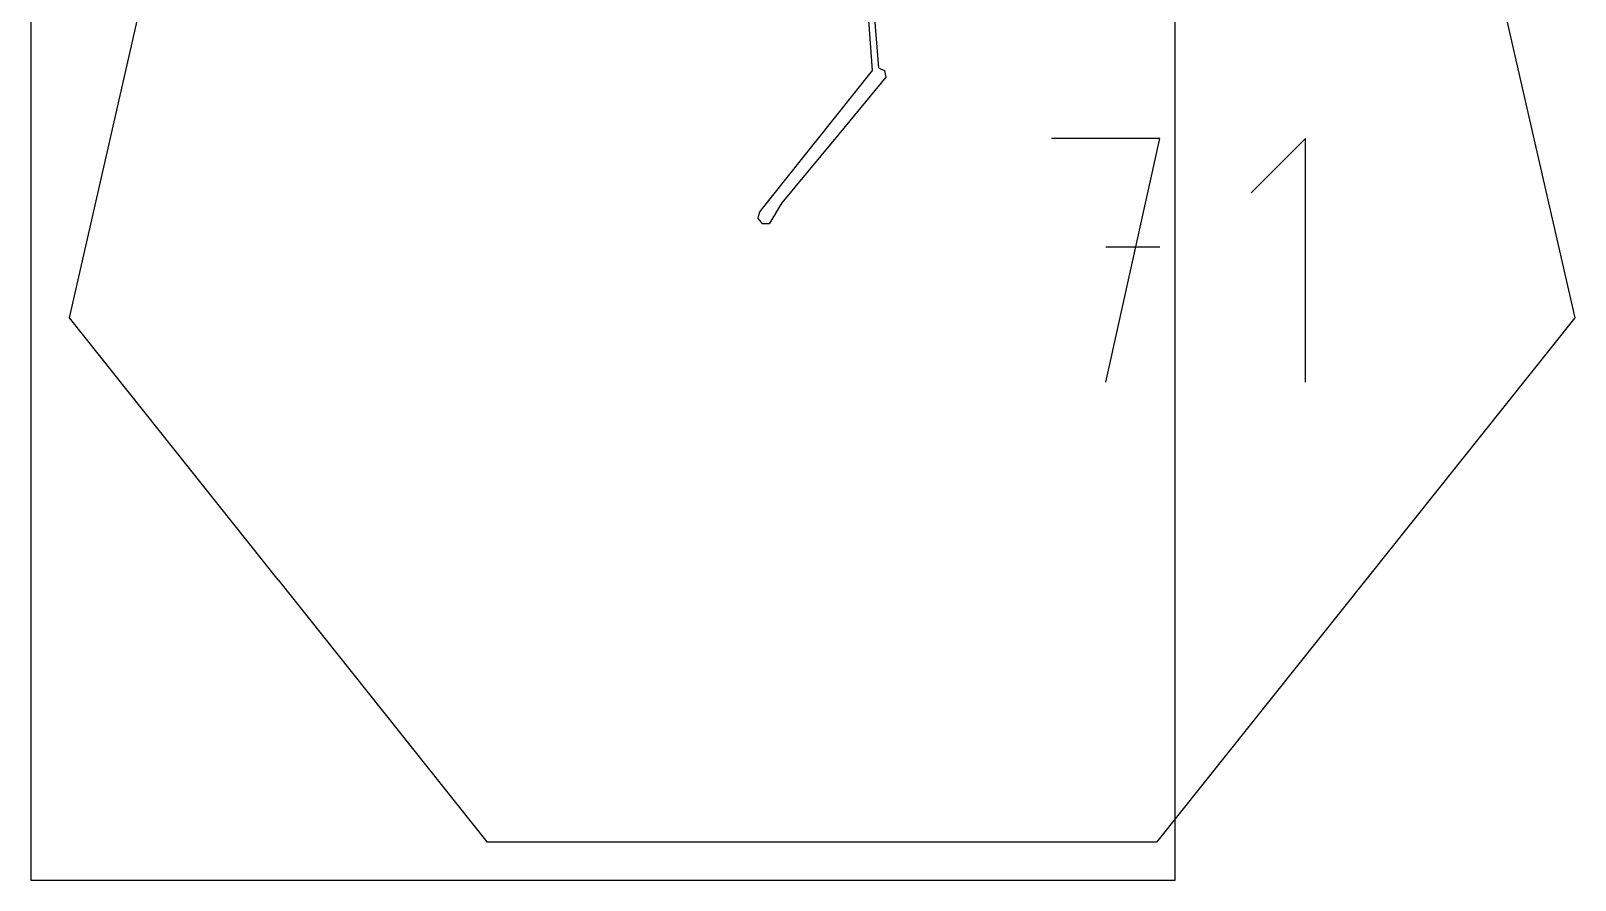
# Model space of a CAD drawing. Extents: x 0 to 270, y 0 to 297.
# Drawn here: x 0 to 269.9, y 0 to 148.5 of the extents above; entities that cross this region are included whole.
import ezdxf

# ---------------------------------------------------------------- set-up
doc = ezdxf.new("R2010")
doc.units = 0

msp = doc.modelspace()

# ---------------------------------------------------------------- linework, layer by layer
at = {"layer": 'annotation', "color": 1}
for p, q in [((148.661922, 141.775527), (148.652257, 141.763266)), ((148.652257, 141.763266), (148.658363, 141.760326)), ((148.655202, 141.769381), (148.658255, 141.767911)), ((149.309834, 140.947358), (149.309813, 140.946888)), ((149.309813, 140.946888), (149.309878, 140.946409)), ((149.309934, 140.947809), (149.309834, 140.947358)), ((149.309878, 140.946409), (149.310475, 140.943798)), ((149.310109, 140.948232), (149.309934, 140.947809)), ((149.310352, 140.948618), (149.310109, 140.948232)), ((149.310657, 140.948959), (149.310352, 140.948618)), ((149.311019, 140.949244), (149.310657, 140.948959)), ((149.311431, 140.949466), (149.311019, 140.949244)), ((149.311889, 140.949615), (149.311431, 140.949466)), ((149.323821, 140.939457), (149.311468, 140.939386)), ((149.311468, 140.939386), (149.312661, 140.934159)), ((149.312369, 140.94968), (149.311889, 140.949615)), ((149.311889, 140.949615), (149.311889, 140.949615)), ((149.312838, 140.94966), (149.312369, 140.94968)), ((149.31329, 140.94956), (149.312838, 140.94966)), ((149.313713, 140.949386), (149.31329, 140.94956)), ((149.3141, 140.949143), (149.313713, 140.949386)), ((149.314442, 140.948838), (149.3141, 140.949143)), ((149.314728, 140.948475), (149.314442, 140.948838)), ((149.31495, 140.948061), (149.314728, 140.948475)), ((149.3151, 140.947601), (149.31495, 140.948061)), ((149.315055, 140.94855), (149.315035, 140.94808)), ((149.315035, 140.94808), (149.3151, 140.947601)), ((149.315156, 140.949001), (149.315055, 140.94855)), ((149.3151, 140.947601), (149.315398, 140.946294)), ((149.315398, 140.946294), (149.3151, 140.947601)), ((149.3151, 140.947601), (149.3151, 140.947601)), ((149.31533, 140.949424), (149.315156, 140.949001)), ((149.315573, 140.94981), (149.31533, 140.949424)), ((149.315878, 140.950151), (149.315573, 140.94981)), ((149.31624, 140.950437), (149.315878, 140.950151)), ((149.316653, 140.950658), (149.31624, 140.950437)), ((149.31711, 140.950807), (149.316653, 140.950658)), ((149.316703, 140.940582), (149.3173, 140.937968)), ((149.318418, 140.951106), (149.31711, 140.950807)), ((149.31711, 140.950807), (149.31711, 140.950807)), ((149.318895, 140.95117), (149.318418, 140.951106)), ((149.319363, 140.95115), (149.318895, 140.95117)), ((149.319813, 140.95105), (149.319363, 140.95115)), ((149.320236, 140.950875), (149.319813, 140.95105)), ((149.320622, 140.950632), (149.320236, 140.950875)), ((149.320963, 140.950327), (149.320622, 140.950632)), ((149.321249, 140.949964), (149.320963, 140.950327)), ((149.321471, 140.94955), (149.321249, 140.949964)), ((149.321621, 140.94909), (149.321471, 140.94955)), ((149.322217, 140.94648), (149.321621, 140.94909)), ((149.321621, 140.94909), (149.321621, 140.94909)), ((197.32069, 129.637114), (178.385859, 129.637114)), ((187.85461, 87.057109), (197.32069, 129.637114)), ((222.756943, 129.637114), (213.290862, 120.168364)), ((222.756943, 87.057109), (222.756943, 129.637114)), ((137.219295, 129.164458), (137.223144, 129.161388)), ((137.220071, 129.161479), (137.22391, 129.166292)), ((137.22391, 129.166292), (137.229118, 129.158994)), ((137.224575, 129.17108), (137.227646, 129.17493)), ((137.227646, 129.17493), (137.230535, 129.166805)), ((137.230535, 129.166805), (137.230535, 129.166805)), ((137.230535, 129.166805), (137.230537, 129.166797)), ((137.230537, 129.166797), (137.230539, 129.166789)), ((137.230539, 129.166789), (137.230542, 129.16678)), ((137.230542, 129.16678), (137.230544, 129.166772)), ((137.230544, 129.166772), (137.230547, 129.166764)), ((137.230547, 129.166764), (137.23055, 129.166756)), ((137.23055, 129.166756), (137.230553, 129.166747)), ((137.230553, 129.166747), (137.230557, 129.166738)), ((137.230557, 129.166738), (137.230561, 129.166729)), ((137.230561, 129.166729), (137.230561, 129.166729)), ((137.230561, 129.166729), (137.230759, 129.166331)), ((137.230759, 129.166331), (137.231018, 129.165984)), ((137.231018, 129.165984), (137.231327, 129.165693)), ((137.231327, 129.165693), (137.231679, 129.165462)), ((137.231679, 129.165462), (137.232064, 129.165294)), ((137.232064, 129.165294), (137.232473, 129.165193)), ((137.232473, 129.165193), (137.232896, 129.165162)), ((137.232896, 129.165162), (137.233326, 129.165207)), ((137.233326, 129.165207), (137.233753, 129.165329)), ((137.233753, 129.165329), (137.23415, 129.16553)), ((137.233753, 129.165329), (137.233753, 129.165329)), ((137.23415, 129.16553), (137.234495, 129.16579)), ((137.234495, 129.16579), (137.234785, 129.166101)), ((137.234785, 129.166101), (137.235016, 129.166453)), ((137.235144, 129.168527), (137.234861, 129.169167)), ((137.235016, 129.166453), (137.235184, 129.166837)), ((137.235269, 129.1681), (137.235144, 129.168527)), ((137.235184, 129.166837), (137.235285, 129.167246)), ((137.235314, 129.16767), (137.235269, 129.1681)), ((137.235285, 129.167246), (137.235314, 129.16767)), ((140.344791, 129.394404), (140.34474, 129.393822)), ((140.34474, 129.393822), (140.344791, 129.39323)), ((140.34494, 129.394963), (140.344791, 129.394404)), ((140.344791, 129.39323), (140.344951, 129.392639)), ((140.34518, 129.395487), (140.34494, 129.394963)), ((140.344951, 129.392639), (140.345324, 129.391753)), ((140.345507, 129.395965), (140.34518, 129.395487)), ((140.345913, 129.396384), (140.345507, 129.395965)), ((140.346395, 129.396733), (140.345913, 129.396384)), ((140.346946, 129.396999), (140.346395, 129.396733)), ((140.347535, 129.397156), (140.346946, 129.396999)), ((140.346946, 129.396999), (140.346946, 129.396999)), ((140.348126, 129.397206), (140.347535, 129.397156)), ((140.348708, 129.397154), (140.348126, 129.397206)), ((140.349267, 129.397004), (140.348708, 129.397154)), ((140.349792, 129.396763), (140.349267, 129.397004)), ((140.350269, 129.396436), (140.349792, 129.396763)), ((140.350688, 129.396029), (140.350269, 129.396436)), ((140.351034, 129.395546), (140.350688, 129.396029)), ((140.351296, 129.394993), (140.351034, 129.395546)), ((140.351301, 129.394981), (140.351296, 129.394993)), ((140.351296, 129.394993), (140.351296, 129.394993)), ((140.351306, 129.394969), (140.351301, 129.394981)), ((140.351311, 129.394957), (140.351306, 129.394969)), ((140.351314, 129.394945), (140.351311, 129.394957)), ((140.351318, 129.394934), (140.351314, 129.394945)), ((140.351321, 129.394922), (140.351318, 129.394934)), ((140.351324, 129.394911), (140.351321, 129.394922)), ((140.351327, 129.394899), (140.351324, 129.394911)), ((140.351329, 129.394888), (140.351327, 129.394899)), ((140.355093, 129.383648), (140.351329, 129.394888)), ((140.351329, 129.394888), (140.351329, 129.394888)), ((140.359411, 129.388861), (140.355093, 129.383648)), ((127.241845, 116.241921), (127.253006, 116.236627)), ((127.243241, 116.254828), (127.241901, 116.248949)), ((127.244041, 116.251555), (127.243976, 116.251076)), ((127.243976, 116.251076), (127.243997, 116.250606)), ((127.243997, 116.250606), (127.244097, 116.250155)), ((127.24419, 116.252014), (127.244041, 116.251555)), ((127.244041, 116.251555), (127.244041, 116.251555)), ((127.244097, 116.250155), (127.244272, 116.249732)), ((127.244412, 116.252428), (127.24419, 116.252014)), ((127.244272, 116.249732), (127.244515, 116.249346)), ((127.244698, 116.25279), (127.244412, 116.252428)), ((127.244515, 116.249346), (127.244822, 116.249005)), ((127.245039, 116.253096), (127.244698, 116.25279)), ((127.244822, 116.249005), (127.245185, 116.248719)), ((127.245426, 116.253339), (127.245039, 116.253096)), ((127.245185, 116.248719), (127.245599, 116.248497)), ((127.245849, 116.253514), (127.245426, 116.253339)), ((127.245599, 116.248497), (127.246059, 116.248348)), ((127.2463, 116.253614), (127.245849, 116.253514)), ((127.246059, 116.248348), (127.24736, 116.248052)), ((127.24677, 116.253635), (127.2463, 116.253614)), ((127.24725, 116.25357), (127.24677, 116.253635)), ((127.251157, 116.252679), (127.24725, 116.25357)), ((127.24725, 116.25357), (127.24725, 116.25357)), ((127.24736, 116.248052), (127.24736, 116.248052)), ((127.24736, 116.248052), (127.247839, 116.247987)), ((127.24777, 116.237821), (127.248366, 116.240434)), ((127.247839, 116.247987), (127.248308, 116.248007)), ((127.248308, 116.248007), (127.248758, 116.248108)), ((127.248758, 116.248108), (127.249181, 116.248282)), ((127.249181, 116.248282), (127.249567, 116.248525)), ((127.249567, 116.248525), (127.249906, 116.248831)), ((127.249906, 116.248831), (127.250192, 116.249194)), ((127.250192, 116.249194), (127.250413, 116.249608)), ((127.250413, 116.249608), (127.250562, 116.250068)), ((127.250562, 116.250068), (127.251157, 116.252679)), ((127.251939, 116.25244), (127.251157, 116.252679)), ((127.252664, 116.252097), (127.251939, 116.25244)), ((127.253325, 116.25166), (127.252664, 116.252097)), ((127.253006, 116.236627), (127.254198, 116.241856)), ((127.253913, 116.251137), (127.253325, 116.25166)), ((127.254422, 116.250538), (127.253913, 116.251137)), ((127.254843, 116.249872), (127.254422, 116.250538)), ((127.255168, 116.249148), (127.254843, 116.249872)), ((127.255389, 116.248376), (127.255168, 116.249148)), ((127.255499, 116.247564), (127.255389, 116.248376)), ((127.255499, 116.247564), (127.255499, 116.247564)), ((130.131013, 116.587493), (130.130952, 116.586912)), ((130.130952, 116.586912), (130.130991, 116.586335)), ((130.130991, 116.586335), (130.131126, 116.585773)), ((130.131177, 116.588063), (130.131013, 116.587493)), ((130.131126, 116.585773), (130.131355, 116.585241)), ((130.131448, 116.58861), (130.131177, 116.588063)), ((130.131355, 116.585241), (130.131675, 116.584752)), ((130.131812, 116.5891), (130.131448, 116.58861)), ((130.131448, 116.58861), (130.131448, 116.58861)), ((130.131675, 116.584752), (130.132081, 116.584319)), ((130.132245, 116.589507), (130.131812, 116.5891)), ((130.132081, 116.584319), (130.132572, 116.583954)), ((130.132734, 116.589826), (130.132245, 116.589507)), ((130.132572, 116.583954), (130.134018, 116.58307)), ((130.133266, 116.590054), (130.132734, 116.589826)), ((130.133828, 116.590188), (130.133266, 116.590054)), ((130.134405, 116.590226), (130.133828, 116.590188)), ((130.134018, 116.58307), (130.134018, 116.58307)), ((130.134018, 116.58307), (130.134565, 116.582799)), ((130.134986, 116.590164), (130.134405, 116.590226)), ((130.134565, 116.582799), (130.135136, 116.582634)), ((130.135557, 116.589999), (130.134986, 116.590164)), ((130.135136, 116.582634), (130.135717, 116.582572)), ((130.136105, 116.589728), (130.135557, 116.589999)), ((130.135717, 116.582572), (130.136295, 116.582611)), ((130.14044, 116.587075), (130.136105, 116.589728)), ((130.136105, 116.589728), (130.136105, 116.589728)), ((130.136295, 116.582611), (130.136857, 116.582746)), ((130.136857, 116.582746), (130.137388, 116.582974)), ((130.137388, 116.582974), (130.137877, 116.583293)), ((130.137877, 116.583293), (130.13831, 116.583699)), ((130.13831, 116.583699), (130.138674, 116.584188)), ((130.138674, 116.584188), (130.14044, 116.587075)), ((130.141278, 116.586475), (130.14044, 116.587075)), ((130.142006, 116.585773), (130.141278, 116.586475)), ((130.142619, 116.584983), (130.142006, 116.585773)), ((130.143112, 116.584121), (130.142619, 116.584983)), ((130.143479, 116.583199), (130.143112, 116.584121)), ((130.143713, 116.582233), (130.143479, 116.583199)), ((130.143563, 116.579211), (130.143761, 116.580225)), ((130.143563, 116.579211), (130.143563, 116.579211)), ((130.143809, 116.581237), (130.143713, 116.582233)), ((130.143761, 116.580225), (130.143809, 116.581237)), ((130.144085, 116.576414), (130.148062, 116.582914)), ((127.47294, 115.217847), (127.476701, 115.213131)), ((127.475468, 115.218627), (127.475416, 115.218172)), ((127.475416, 115.218172), (127.475442, 115.217715)), ((127.475442, 115.217715), (127.475547, 115.217265)), ((127.475595, 115.219067), (127.475468, 115.218627)), ((127.475547, 115.217265), (127.475732, 115.216833)), ((127.475798, 115.219482), (127.475595, 115.219067)), ((127.475732, 115.216833), (127.475998, 115.21643)), ((127.476075, 115.219863), (127.475798, 115.219482)), ((127.475998, 115.21643), (127.475998, 115.21643)), ((127.475998, 115.21643), (127.476333, 115.216081)), ((127.476425, 115.220197), (127.476075, 115.219863)), ((127.476333, 115.216081), (127.476713, 115.215804)), ((127.47956, 115.222697), (127.476425, 115.220197)), ((127.476425, 115.220197), (127.476425, 115.220197)), ((127.476713, 115.215804), (127.477128, 115.215601)), ((127.477128, 115.215601), (127.477568, 115.215474)), ((127.477568, 115.215474), (127.478022, 115.215423)), ((127.478022, 115.215423), (127.478479, 115.21545)), ((127.478479, 115.21545), (127.47893, 115.215556)), ((127.47893, 115.215556), (127.479362, 115.215741)), ((127.479362, 115.215741), (127.479766, 115.216008)), ((127.480234, 115.223159), (127.47956, 115.222697)), ((127.48123, 115.220603), (127.47956, 115.222697)), ((127.479766, 115.216008), (127.480809, 115.21684)), ((127.480955, 115.223512), (127.480234, 115.223159)), ((127.480809, 115.21684), (127.481159, 115.217174)), ((127.480809, 115.21684), (127.480809, 115.21684)), ((127.481709, 115.223756), (127.480955, 115.223512)), ((127.481159, 115.217174), (127.481435, 115.217554)), ((127.481497, 115.220199), (127.48123, 115.220603)), ((127.481435, 115.217554), (127.481638, 115.217969)), ((127.481683, 115.219767), (127.481497, 115.220199)), ((127.481625, 115.210898), (127.481575, 115.210444)), ((127.481575, 115.210444), (127.481602, 115.209987)), ((127.481602, 115.209987), (127.481708, 115.209538)), ((127.481752, 115.211337), (127.481625, 115.210898)), ((127.481638, 115.217969), (127.481765, 115.218408)), ((127.481789, 115.219318), (127.481683, 115.219767)), ((127.481708, 115.209538), (127.481893, 115.209107)), ((127.482485, 115.22389), (127.481709, 115.223756)), ((127.481954, 115.211752), (127.481752, 115.211337)), ((127.481765, 115.218408), (127.481816, 115.218861)), ((127.481816, 115.218861), (127.481789, 115.219318)), ((127.481893, 115.209107), (127.482159, 115.208704)), ((127.482231, 115.212132), (127.481954, 115.211752)), ((127.482159, 115.208704), (127.482159, 115.208704)), ((127.482159, 115.208704), (127.482493, 115.208355)), ((127.482581, 115.212466), (127.482231, 115.212132)), ((127.483271, 115.223914), (127.482485, 115.22389)), ((127.482493, 115.208355), (127.482872, 115.208078)), ((127.483624, 115.213298), (127.482581, 115.212466)), ((127.482581, 115.212466), (127.482581, 115.212466)), ((127.482872, 115.208078), (127.483287, 115.207875)), ((127.484055, 115.223827), (127.483271, 115.223914)), ((127.483287, 115.207875), (127.483726, 115.207747)), ((127.484028, 115.213565), (127.483624, 115.213298)), ((127.483726, 115.207747), (127.484179, 115.207695)), ((127.48446, 115.21375), (127.484028, 115.213565)), ((127.484824, 115.22363), (127.484055, 115.223827)), ((127.484179, 115.207695), (127.484636, 115.207721)), ((127.48491, 115.213856), (127.48446, 115.21375)), ((127.484636, 115.207721), (127.485086, 115.207826)), ((127.485566, 115.223321), (127.484824, 115.22363)), ((127.485368, 115.213882), (127.48491, 115.213856)), ((127.485086, 115.207826), (127.485518, 115.208011)), ((127.485822, 115.213831), (127.485368, 115.213882)), ((127.485518, 115.208011), (127.485921, 115.208277)), ((127.486269, 115.2229), (127.485566, 115.223321)), ((127.486262, 115.213704), (127.485822, 115.213831)), ((127.485921, 115.208277), (127.486965, 115.209109)), ((127.486678, 115.213502), (127.486262, 115.213704)), ((127.486269, 115.2229), (127.486269, 115.2229)), ((127.487057, 115.213225), (127.486678, 115.213502)), ((127.486861, 115.215073), (127.486809, 115.214618)), ((127.486809, 115.214618), (127.486835, 115.214161)), ((127.486835, 115.214161), (127.48694, 115.213711)), ((127.486989, 115.215513), (127.486861, 115.215073)), ((127.48694, 115.213711), (127.487125, 115.213279)), ((127.486965, 115.209109), (127.487314, 115.209444)), ((127.486965, 115.209109), (127.486965, 115.209109)), ((127.487192, 115.215929), (127.486989, 115.215513)), ((127.487391, 115.212876), (127.487057, 115.213225)), ((127.487125, 115.213279), (127.487391, 115.212876)), ((127.487469, 115.216309), (127.487192, 115.215929)), ((127.487314, 115.209444), (127.487591, 115.209824)), ((127.487657, 115.212473), (127.487391, 115.212876)), ((127.487391, 115.212876), (127.487391, 115.212876)), ((127.487391, 115.212876), (127.487391, 115.212876)), ((127.487391, 115.212876), (127.487725, 115.212527)), ((127.487818, 115.216643), (127.487469, 115.216309)), ((127.487591, 115.209824), (127.487794, 115.21024)), ((127.487842, 115.212041), (127.487657, 115.212473)), ((127.487725, 115.212527), (127.488105, 115.212251)), ((127.487794, 115.21024), (127.487922, 115.21068)), ((127.48822, 115.216909), (127.487818, 115.216643)), ((127.487818, 115.216643), (127.487818, 115.216643)), ((127.487947, 115.211591), (127.487842, 115.212041)), ((127.487922, 115.21068), (127.487973, 115.211134)), ((127.487973, 115.211134), (127.487947, 115.211591)), ((127.488105, 115.212251), (127.48852, 115.212048)), ((127.488651, 115.217093), (127.48822, 115.216909)), ((127.48852, 115.212048), (127.48896, 115.211921)), ((127.489101, 115.217198), (127.488651, 115.217093)), ((127.48896, 115.211921), (127.489415, 115.21187)), ((127.489558, 115.217224), (127.489101, 115.217198)), ((127.489415, 115.21187), (127.489872, 115.211897)), ((127.490012, 115.217172), (127.489558, 115.217224)), ((127.489872, 115.211897), (127.490323, 115.212002)), ((127.490451, 115.217045), (127.490012, 115.217172)), ((127.490323, 115.212002), (127.490755, 115.212188)), ((127.490867, 115.216842), (127.490451, 115.217045)), ((127.490755, 115.212188), (127.491159, 115.212454)), ((127.491247, 115.216566), (127.490867, 115.216842)), ((127.491159, 115.212454), (127.491507, 115.212787)), ((127.491159, 115.212454), (127.491159, 115.212454)), ((127.49158, 115.216217), (127.491247, 115.216566)), ((127.491507, 115.212787), (127.491783, 115.213166)), ((127.491846, 115.215814), (127.49158, 115.216217)), ((127.49158, 115.216217), (127.49158, 115.216217)), ((127.491783, 115.213166), (127.491985, 115.213581)), ((127.492031, 115.215382), (127.491846, 115.215814)), ((127.491985, 115.213581), (127.492112, 115.214021)), ((127.492136, 115.214932), (127.492031, 115.215382)), ((127.492112, 115.214021), (127.492163, 115.214475)), ((127.492163, 115.214475), (127.492136, 115.214932)), ((128.431867, 114.766012), (128.428479, 114.762623)), ((128.431867, 114.750772), (128.431867, 114.766012)), ((128.44097, 114.766011), (128.437582, 114.762623)), ((128.44097, 114.750771), (128.44097, 114.766011)), ((197.32069, 110.675581), (187.85461, 110.675581)), ((43.190712, 52.49066), (43.180845, 52.486541)), ((43.189805, 52.496513), (43.185214, 52.492851)), ((43.196102, 52.488617), (43.185764, 52.480373)), ((43.185764, 52.480373), (43.189896, 52.479908)), ((43.186135, 52.496401), (43.190712, 52.49066)), ((233.369256, 52.486724), (233.36923, 52.486267)), ((233.36923, 52.486267), (233.369281, 52.485813)), ((233.369362, 52.487174), (233.369256, 52.486724)), ((233.369281, 52.485813), (233.369408, 52.485374)), ((233.369547, 52.487606), (233.369362, 52.487174)), ((233.369408, 52.485374), (233.369611, 52.484959)), ((233.369814, 52.48801), (233.369547, 52.487606)), ((233.369611, 52.484959), (233.369887, 52.48458)), ((233.371484, 52.490104), (233.369814, 52.48801)), ((233.369814, 52.48801), (233.369814, 52.48801)), ((233.369887, 52.48458), (233.370235, 52.484247)), ((233.370235, 52.484247), (233.371284, 52.483411)), ((233.371284, 52.483411), (233.371284, 52.483411)), ((233.371284, 52.483411), (233.371686, 52.483146)), ((233.371686, 52.483146), (233.372116, 52.482961)), ((233.372116, 52.482961), (233.372566, 52.482856)), ((233.372566, 52.482856), (233.373022, 52.48283)), ((233.373022, 52.48283), (233.373476, 52.482881)), ((233.373476, 52.482881), (233.373916, 52.483008)), ((233.373916, 52.483008), (233.374331, 52.483211)), ((233.374331, 52.483211), (233.374711, 52.483488)), ((233.374489, 52.482552), (233.374463, 52.482094)), ((233.374463, 52.482094), (233.374514, 52.48164)), ((233.374594, 52.483002), (233.374489, 52.482552)), ((233.374514, 52.48164), (233.374642, 52.4812)), ((233.374779, 52.483434), (233.374594, 52.483002)), ((233.374642, 52.4812), (233.374845, 52.480785)), ((233.374711, 52.483488), (233.375045, 52.483838)), ((233.375045, 52.483838), (233.374779, 52.483434)), ((233.374845, 52.480785), (233.375123, 52.480405)), ((233.375045, 52.483838), (233.375882, 52.484886)), ((233.375882, 52.484886), (233.375045, 52.483838)), ((233.375045, 52.483838), (233.375045, 52.483838)), ((233.375123, 52.480405), (233.375473, 52.48007)), ((233.375418, 52.49445), (233.375391, 52.493993)), ((233.375391, 52.493993), (233.375442, 52.493539)), ((233.375523, 52.4949), (233.375418, 52.49445)), ((233.375442, 52.493539), (233.37557, 52.4931)), ((233.375473, 52.48007), (233.375473, 52.48007)), ((233.375473, 52.48007), (233.375875, 52.479805)), ((233.375708, 52.495332), (233.375523, 52.4949)), ((233.37557, 52.4931), (233.375772, 52.492685)), ((233.375975, 52.495736), (233.375708, 52.495332)), ((233.375772, 52.492685), (233.376048, 52.492306)), ((233.375875, 52.479805), (233.376305, 52.47962)), ((233.377645, 52.49783), (233.375975, 52.495736)), ((233.375975, 52.495736), (233.375975, 52.495736)), ((233.376048, 52.492306), (233.376396, 52.491973)), ((233.376305, 52.47962), (233.376755, 52.479516)), ((233.376396, 52.491973), (233.377445, 52.491137)), ((233.376755, 52.479516), (233.377211, 52.479489)), ((233.377211, 52.479489), (233.377665, 52.47954)), ((233.377445, 52.491137), (233.377445, 52.491137)), ((233.377445, 52.491137), (233.377847, 52.490872)), ((233.377665, 52.47954), (233.378105, 52.479668)), ((233.377847, 52.490872), (233.378278, 52.490687)), ((233.378105, 52.479668), (233.37852, 52.47987)), ((233.378278, 52.490687), (233.378727, 52.490582)), ((233.37852, 52.47987), (233.3789, 52.480147)), ((233.378727, 52.490582), (233.379184, 52.490556)), ((233.3789, 52.480147), (233.379234, 52.480497)), ((233.379184, 52.490556), (233.379637, 52.490607)), ((233.379234, 52.480497), (233.380905, 52.482591)), ((233.379637, 52.490607), (233.380077, 52.490734)), ((233.380077, 52.490734), (233.380492, 52.490937)), ((233.380492, 52.490937), (233.380873, 52.491214)), ((233.38065, 52.490278), (233.380624, 52.48982)), ((233.380624, 52.48982), (233.380676, 52.489366)), ((233.380755, 52.490728), (233.38065, 52.490278)), ((233.380676, 52.489366), (233.380804, 52.488926)), ((233.38094, 52.49116), (233.380755, 52.490728)), ((233.380804, 52.488926), (233.381007, 52.488511)), ((233.380873, 52.491214), (233.381207, 52.491564)), ((233.381207, 52.491564), (233.38094, 52.49116)), ((233.381007, 52.488511), (233.381284, 52.488131)), ((233.381207, 52.491564), (233.382043, 52.492612)), ((233.382043, 52.492612), (233.381207, 52.491564)), ((233.381207, 52.491564), (233.381207, 52.491564)), ((233.381284, 52.488131), (233.381634, 52.487796)), ((233.381634, 52.487796), (233.381634, 52.487796)), ((233.381634, 52.487796), (233.382036, 52.487531)), ((233.382036, 52.487531), (233.382467, 52.487346)), ((233.382467, 52.487346), (233.382916, 52.487242)), ((233.382916, 52.487242), (233.383373, 52.487215)), ((233.383373, 52.487215), (233.383826, 52.487266)), ((233.383826, 52.487266), (233.384266, 52.487394)), ((233.384266, 52.487394), (233.384681, 52.487596)), ((233.384681, 52.487596), (233.385062, 52.487873)), ((233.385062, 52.487873), (233.385396, 52.488223)), ((233.385396, 52.488223), (233.387066, 52.490318)), ((138.275253, 6.689995), (138.275216, 6.689535)), ((138.275216, 6.689535), (138.275257, 6.689078)), ((138.275217, 6.698931), (138.280574, 6.698931)), ((138.275372, 6.69045), (138.275253, 6.689995)), ((138.275257, 6.689078), (138.275375, 6.688637)), ((138.275577, 6.690889), (138.275372, 6.69045)), ((138.275375, 6.688637), (138.275567, 6.688221)), ((138.275567, 6.688221), (138.275828, 6.68784)), ((138.275582, 6.690898), (138.275577, 6.690889)), ((138.275577, 6.690889), (138.275577, 6.690889)), ((138.275587, 6.690908), (138.275582, 6.690898)), ((138.275592, 6.690916), (138.275587, 6.690908)), ((138.275597, 6.690924), (138.275592, 6.690916)), ((138.275602, 6.690932), (138.275597, 6.690924)), ((138.275607, 6.69094), (138.275602, 6.690932)), ((138.275613, 6.690948), (138.275607, 6.69094)), ((138.275618, 6.690955), (138.275613, 6.690948)), ((138.275624, 6.690962), (138.275618, 6.690955)), ((138.280574, 6.698931), (138.275624, 6.690962)), ((138.275624, 6.690962), (138.275624, 6.690962)), ((138.275828, 6.68784), (138.276157, 6.687504)), ((138.276157, 6.687504), (138.276551, 6.687225)), ((138.276551, 6.687225), (138.276551, 6.687225)), ((138.276551, 6.687225), (138.276991, 6.687023)), ((138.276991, 6.687023), (138.277447, 6.686906)), ((138.277447, 6.686906), (138.277907, 6.68687)), ((138.277907, 6.68687), (138.278364, 6.686912)), ((138.278364, 6.686912), (138.278805, 6.68703)), ((138.278805, 6.68703), (138.27922, 6.687222)), ((138.27922, 6.687222), (138.279601, 6.687484)), ((138.279601, 6.687484), (138.279936, 6.687815)), ((138.279936, 6.687815), (138.280215, 6.688211)), ((138.280215, 6.688211), (138.280567, 6.688885)), ((138.285134, 6.689995), (138.285097, 6.689535)), ((138.285097, 6.689535), (138.285139, 6.689078)), ((138.285099, 6.698931), (138.290456, 6.698931)), ((138.285254, 6.69045), (138.285134, 6.689995)), ((138.285139, 6.689078), (138.285257, 6.688637)), ((138.285458, 6.690889), (138.285254, 6.69045)), ((138.285257, 6.688637), (138.285448, 6.688221)), ((138.285448, 6.688221), (138.28571, 6.68784)), ((138.285463, 6.690898), (138.285458, 6.690889)), ((138.285458, 6.690889), (138.285458, 6.690889)), ((138.285468, 6.690908), (138.285463, 6.690898)), ((138.285473, 6.690916), (138.285468, 6.690908)), ((138.285478, 6.690924), (138.285473, 6.690916)), ((138.285484, 6.690932), (138.285478, 6.690924)), ((138.285489, 6.69094), (138.285484, 6.690932)), ((138.285494, 6.690948), (138.285489, 6.69094)), ((138.2855, 6.690955), (138.285494, 6.690948)), ((138.285506, 6.690962), (138.2855, 6.690955)), ((138.290456, 6.698931), (138.285506, 6.690962)), ((138.285506, 6.690962), (138.285506, 6.690962)), ((138.28571, 6.68784), (138.286039, 6.687504)), ((138.286039, 6.687504), (138.286432, 6.687225)), ((138.286432, 6.687225), (138.286432, 6.687225)), ((138.286432, 6.687225), (138.286872, 6.687023)), ((138.286872, 6.687023), (138.287328, 6.686906)), ((138.287328, 6.686906), (138.287789, 6.68687)), ((138.287789, 6.68687), (138.288245, 6.686912)), ((138.288245, 6.686912), (138.288686, 6.68703)), ((138.288686, 6.68703), (138.289102, 6.687222)), ((138.289102, 6.687222), (138.289482, 6.687484)), ((138.289482, 6.687484), (138.289817, 6.687815)), ((138.289817, 6.687815), (138.290096, 6.688211)), ((138.290096, 6.688211), (138.290448, 6.688885))]:
    msp.add_line(p, q, dxfattribs=at)
at = {"layer": 'boundary', "color": 5}
for p, q in [((143.208925, 202.647976), (148.130906, 142.022795)), ((147.075447, 141.514481), (142.680969, 202.393801)), ((19.695935, 155.364403), (6.6675, 98.28341)), ((269.898076, 98.283322), (256.869754, 155.364278)), ((137.243065, 129.185374), (147.075447, 141.514481)), ((149.447363, 140.371333), (140.367589, 129.410677)), ((148.130906, 142.022795), (148.63573, 141.779683)), ((148.63573, 141.779683), (148.647594, 141.745778)), ((148.647594, 141.745778), (148.681499, 141.757642)), ((148.681499, 141.757642), (149.186323, 141.51453)), ((149.186323, 141.51453), (149.311188, 140.967694)), ((149.311188, 140.967694), (149.29208, 140.937277)), ((149.29208, 140.937277), (149.322497, 140.918169)), ((149.322497, 140.918169), (149.447363, 140.371333)), ((127.37901, 116.81655), (137.211392, 129.145657)), ((140.335181, 129.371557), (131.255407, 118.410902)), ((137.211392, 129.145657), (137.247087, 129.149679)), ((137.247087, 129.149679), (137.243065, 129.185374)), ((140.367589, 129.410677), (140.331825, 129.407321)), ((140.331825, 129.407321), (140.335181, 129.371557)), ((127.118631, 115.674239), (127.243176, 116.22063)), ((127.243176, 116.22063), (127.273585, 116.23975)), ((127.254465, 116.27016), (127.37901, 116.81655)), ((127.273585, 116.23975), (127.254465, 116.27016)), ((130.124692, 116.562969), (129.020491, 114.758369)), ((130.151206, 116.606301), (130.116283, 116.597892)), ((130.116283, 116.597892), (130.124692, 116.562969)), ((131.255407, 118.410902), (130.151206, 116.606301)), ((127.46796, 115.236186), (127.118631, 115.674239)), ((127.503655, 115.232163), (127.46796, 115.236186)), ((127.499632, 115.196468), (127.503655, 115.232163)), ((127.848961, 114.758415), (127.499632, 115.196468)), ((128.409326, 114.758393), (127.848961, 114.758415)), ((128.434727, 114.783792), (128.409326, 114.758393)), ((128.460126, 114.758391), (128.434727, 114.783792)), ((129.020491, 114.758369), (128.460126, 114.758391)), ((6.6675, 98.28341), (43.172177, 52.508013)), ((233.393446, 52.507969), (269.898076, 98.283322)), ((43.172177, 52.508013), (43.168156, 52.472318)), ((43.168156, 52.472318), (43.203851, 52.468296)), ((43.203851, 52.468296), (79.708528, 6.6929)), ((196.857142, 6.6929), (233.361772, 52.468252)), ((233.361772, 52.468252), (233.397468, 52.472274)), ((233.397468, 52.472274), (233.393446, 52.507969)), ((79.708528, 6.6929), (138.257435, 6.6929)), ((138.257435, 6.6929), (138.282835, 6.6675)), ((138.282835, 6.6675), (138.308235, 6.6929)), ((138.308235, 6.6929), (196.857142, 6.6929))]:
    msp.add_line(p, q, dxfattribs=at)
at = {"layer": 'frame', "color": 5}
for p, q in [((0, 296.926), (0, 0)), ((200, 0), (200, 296.926)), ((0, 0), (200, 0))]:
    msp.add_line(p, q, dxfattribs=at)

doc.saveas('drawing.dxf')
